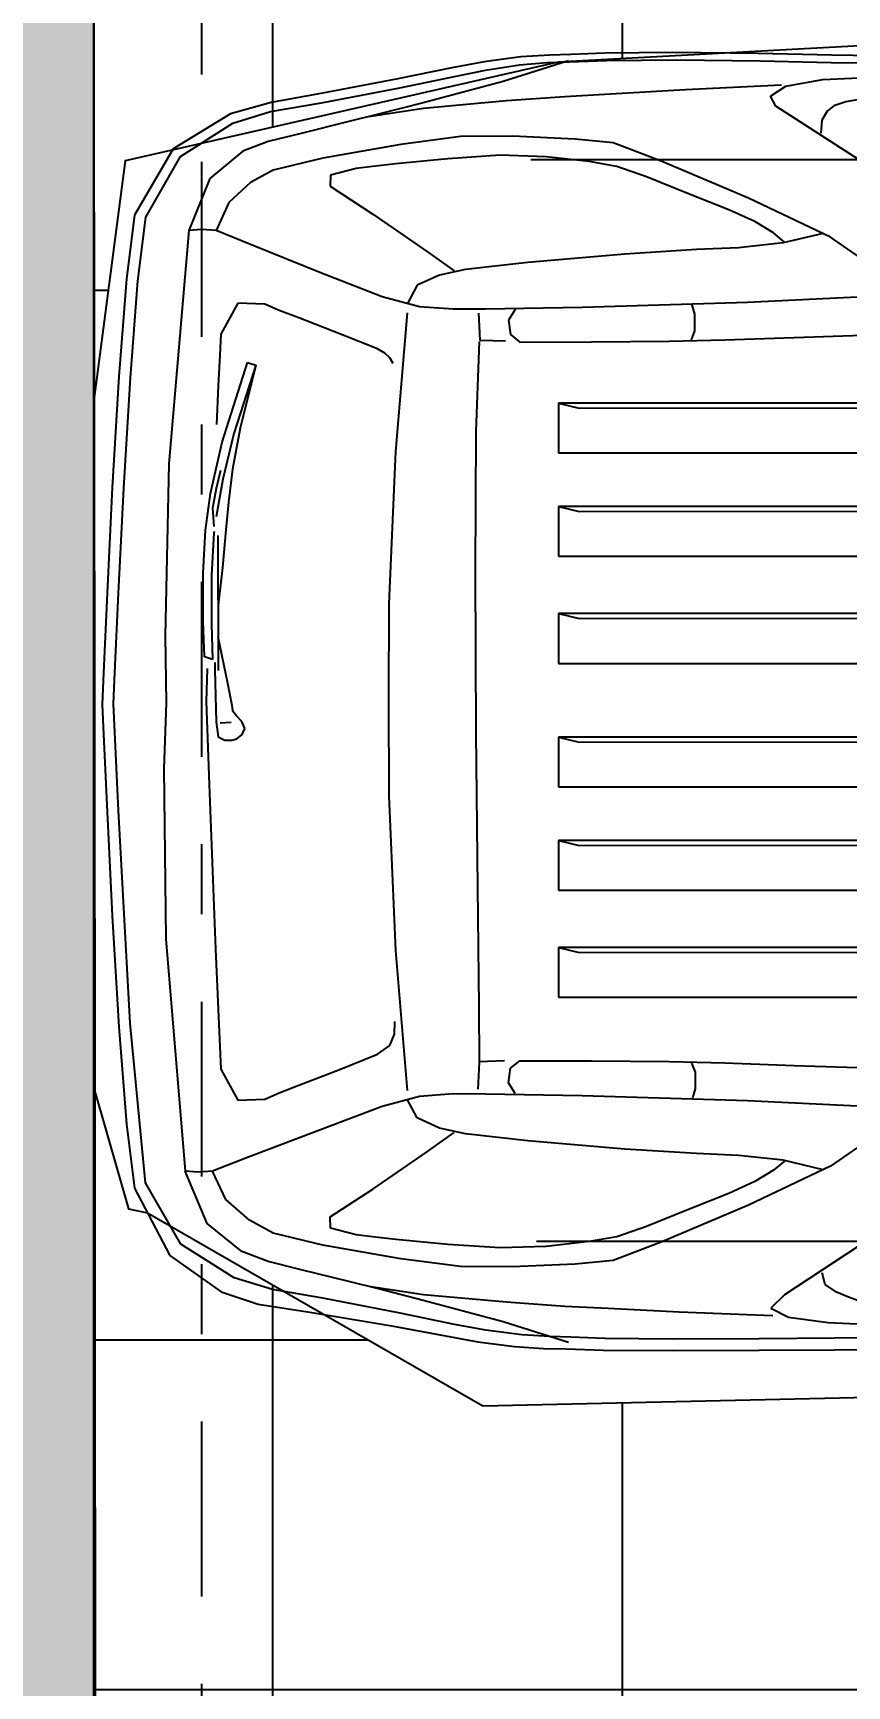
# Model space of a CAD drawing. Header units: millimetres. Extents: x 2718 to 3327, y 272 to 594.
# Drawn here: x 3061.443 to 3062.606, y 431.531 to 433.893 of the extents above; entities that cross this region are included whole.
import ezdxf

# ---------------------------------------------------------------- set-up
doc = ezdxf.new("R2010")
doc.units = ezdxf.units.MM
doc.header["$MEASUREMENT"] = 0
doc.linetypes.add('DASHDOT2', pattern=[0.5, 0.25, -0.125, 0, -0.125])
doc.layers.get('0').update_dxf_attribs({"linetype": 'CONTINUOUS'})
doc.layers.get('DEFPOINTS').update_dxf_attribs({"linetype": 'CONTINUOUS'})
doc.layers.add('COTA', color=7, linetype='CONTINUOUS')
doc.layers.add('E-Pen-C', color=4, linetype='CONTINUOUS', lineweight=15)
doc.layers.add('E-Pen-G', color=3, linetype='CONTINUOUS', lineweight=30)
doc.styles.add('F2', font='ARIALN.TTF')
doc.dimstyles.new('DIMENSION-1', dxfattribs={"dimtxt": 0.145, "dimasz": 0.07, "dimexe": 1, "dimexo": 0, "dimgap": 0.12, "dimtad": 1, "dimzin": 7, "dimdsep": 46, "dimtxsty": 'F2', "dimblk1": 'TRACO', "dimblk2": 'TRACO', "dimsah": 1, "dimcen": 1, "dimse1": 1, "dimse2": 1, "dimclrd": 4, "dimclre": 256, "dimclrt": 4, "dimadec": 8, "dimazin": 0, "dimtfac": 1, "dimtix": 1, "dimtmove": 2, "dimatfit": 3, "dimldrblk": 'TRACO', "dimfxl": 1, "dimtolj": 1, "dimtzin": 0, "dimarcsym": 0})

# ---------------------------------------------------------------- blocks, each defined once
blk = doc.blocks.new('Austin Mini dessus')
at = {"color": 8, "flags": 128}
for points in [[(3.0997, 3.8021), (3.2215, 3.8034)], [(3.2215, 3.8034), (3.3188, 3.8025)], [(2.9021, 3.7984), (2.9944, 3.7997)], [(2.9951, 3.7894), (2.9048, 3.7882)], [(2.9944, 3.7997), (3.0997, 3.8021)], [(3.0966, 3.7917), (2.9951, 3.7894)], [(3.2164, 3.793), (3.0966, 3.7917)], [(3.316, 3.7921), (3.2164, 3.793)], [(3.3693, 3.7904), (3.316, 3.7921)], [(3.3188, 3.8025), (3.3675, 3.8008)], [(3.3675, 3.8008), (3.3972, 3.7998)], [(3.4015, 3.7895), (3.3693, 3.7904)], [(3.3706, 3.7916), (3.4639, 3.7624)], [(3.3972, 3.7998), (3.439, 3.7972)], [(3.4406, 3.7862), (3.4015, 3.7895)], [(3.439, 3.7972), (3.4912, 3.7905)], [(3.4894, 3.7783), (3.4406, 3.7862)], [(3.4912, 3.7905), (3.5375, 3.7819)], [(3.5375, 3.7819), (3.6147, 3.7659)], [(3.0069, 3.7651), (2.8931, 3.7702)], [(3.0599, 3.7557), (3.0069, 3.7651)], [(3.0661, 3.7568), (3.2036, 3.7505)], [(3.4639, 3.7624), (3.5784, 3.7316)], [(3.5334, 3.7691), (3.4894, 3.7783)], [(3.6119, 3.753), (3.5334, 3.7691)], [(3.6147, 3.7659), (3.7245, 3.7448)], [(2.9441, 3.7386), (2.9744, 3.7329)], [(2.9744, 3.7329), (2.9916, 3.7274)], [(3.0819, 3.7412), (3.0599, 3.7557)], [(3.0743, 3.7267), (3.0819, 3.7412)], [(3.2036, 3.7505), (3.3106, 3.7441)], [(3.3106, 3.7441), (3.3759, 3.7402)], [(3.3759, 3.7402), (3.4593, 3.7344)], [(3.4593, 3.7344), (3.5777, 3.7235)], [(3.7239, 3.7317), (3.6119, 3.753)], [(3.7245, 3.7448), (3.7958, 3.7324)], [(3.7958, 3.7324), (3.8536, 3.716)], [(2.9469, 3.6452), (3.0743, 3.7267)], [(2.9916, 3.7274), (3.001, 3.7198)], [(3.001, 3.7198), (3.0087, 3.7071)], [(3.5777, 3.7235), (3.6563, 3.7118)], [(3.5784, 3.7316), (3.6421, 3.7153)], [(3.6421, 3.7153), (3.6846, 3.7048)], [(3.7964, 3.7192), (3.7239, 3.7317)], [(3.8504, 3.7028), (3.7964, 3.7192)], [(3.8536, 3.716), (3.9358, 3.6662)], [(3.0087, 3.7071), (3.01, 3.6884)], [(3.6846, 3.7048), (3.7528, 3.688)], [(3.7528, 3.688), (3.8, 3.6763)], [(3.9251, 3.6552), (3.8504, 3.7028)], [(3.2381, 3.6482), (3.3067, 3.6745)], [(3.3067, 3.6745), (3.361, 3.68)], [(3.361, 3.68), (3.4507, 3.6839)], [(3.4507, 3.6839), (3.525, 3.6834)], [(3.525, 3.6834), (3.6102, 3.6722)], [(3.6102, 3.6722), (3.7219, 3.6526)], [(3.8, 3.6763), (3.8361, 3.6624)], [(3.8361, 3.6624), (3.8831, 3.6237)], [(3.9358, 3.6662), (3.9909, 3.5714)], [(2.7871, 3.6502), (3.4246, 3.6502)], [(3.1134, 3.5955), (3.2381, 3.6482)], [(3.2592, 3.6259), (3.3014, 3.6408)], [(3.3014, 3.6408), (3.3411, 3.6477)], [(3.3411, 3.6477), (3.4025, 3.6546)], [(3.4025, 3.6546), (3.4682, 3.6568)], [(3.4682, 3.6568), (3.5432, 3.6518)], [(3.5432, 3.6518), (3.6174, 3.6446)], [(3.6174, 3.6446), (3.651, 3.6408)], [(3.651, 3.6408), (3.6741, 3.6378)], [(3.6741, 3.6378), (3.7107, 3.6285)], [(3.7219, 3.6526), (3.793, 3.6355)], [(3.9748, 3.5682), (3.9251, 3.6552)], [(3.1969, 3.6007), (3.2592, 3.6259)], [(3.7107, 3.6285), (3.7113, 3.6124)], [(3.793, 3.6355), (3.8251, 3.6178)], [(3.8251, 3.6178), (3.8563, 3.5892)], [(3.8831, 3.6237), (3.9133, 3.5491)], [(2.9962, 3.5397), (3.1134, 3.5955)], [(3.1417, 3.5787), (3.1969, 3.6007)], [(3.7113, 3.6124), (3.6503, 3.5725)], [(3.1044, 3.562), (3.1417, 3.5787)], [(3.6503, 3.5725), (3.5724, 3.5187)], [(3.8563, 3.5892), (3.8742, 3.5491)], [(3.9862, 3.4773), (3.9748, 3.5682)], [(3.9909, 3.5714), (4.0023, 3.48)], [(3.0068, 3.545), (3.0636, 3.5315)], [(3.0618, 3.5326), (3.0778, 3.5457)], [(3.0778, 3.5457), (3.1044, 3.562)], [(3.8253, 3.5293), (3.8742, 3.5491)], [(3.8742, 3.5491), (3.8804, 3.5498)], [(3.8804, 3.5498), (3.8953, 3.5506)], [(3.8953, 3.5506), (3.9133, 3.5491)], [(3.9133, 3.5491), (3.9421, 3.2156)], [(2.9326, 3.496), (2.9962, 3.5397)], [(3.0636, 3.5315), (3.1275, 3.5247)], [(3.1275, 3.5247), (3.1878, 3.5219)], [(3.1878, 3.5219), (3.29, 3.5153)], [(3.7236, 3.4885), (3.8253, 3.5293)], [(3.29, 3.5153), (3.4288, 3.5036)], [(3.4288, 3.5036), (3.5179, 3.4935)], [(3.5724, 3.5187), (3.5339, 3.4917)], [(3.5179, 3.4935), (3.5549, 3.4854)], [(3.5549, 3.4854), (3.5868, 3.4709)], [(3.6368, 3.4545), (3.7236, 3.4885)], [(3.9969, 3.3387), (3.9862, 3.4773)], [(4.0023, 3.48), (4.0132, 3.3405)], [(2.9092, 3.4563), (3.1149, 3.4465)], [(3.5836, 3.4404), (3.6368, 3.4545)], [(3.5868, 3.4709), (3.6013, 3.4438)], [(3.1149, 3.4465), (3.3513, 3.4394)], [(3.1945, 3.4428), (3.1904, 3.4299)], [(3.1904, 3.4299), (3.1906, 3.4059)], [(3.3513, 3.4394), (3.4895, 3.4367)], [(3.4471, 3.4365), (3.4563, 3.4213)], [(3.4895, 3.4367), (3.5356, 3.4366)], [(3.4982, 3.4219), (3.4986, 3.4312)], [(3.5356, 3.4366), (3.5836, 3.4404)], [(3.6013, 3.4314), (3.6181, 3.2335)], [(3.756, 3.4243), (3.7841, 3.435)], [(3.7841, 3.435), (3.8045, 3.444)], [(3.8045, 3.444), (3.8435, 3.4455)], [(3.8435, 3.4455), (3.8675, 3.4012)], [(3.0481, 3.3965), (2.8528, 3.4028)], [(3.1906, 3.4059), (3.1955, 3.3932)], [(3.4563, 3.4213), (3.4534, 3.4004)], [(3.4969, 3.3921), (3.4973, 3.4027)], [(3.4973, 3.4027), (3.4982, 3.4219)], [(3.6968, 3.4013), (3.756, 3.4243)], [(3.147, 3.3929), (3.0481, 3.3965)], [(3.2267, 3.3909), (3.147, 3.3929)], [(3.3378, 3.39), (3.2267, 3.3909)], [(3.4403, 3.3899), (3.3378, 3.39)], [(3.4534, 3.4004), (3.4403, 3.3899)], [(3.4605, 3.391), (3.4969, 3.3921)], [(3.4984, 3.3906), (3.5032, 3.2619)], [(3.6334, 3.3741), (3.6439, 3.38)], [(3.6439, 3.38), (3.6968, 3.4013)], [(3.8675, 3.4012), (3.8692, 3.3713)], [(3.6215, 3.3593), (3.6261, 3.3671)], [(3.6261, 3.3671), (3.6334, 3.3741)], [(3.8294, 3.3605), (3.8176, 3.3569)], [(3.8176, 3.3569), (3.8402, 3.2669)], [(3.8176, 3.3569), (3.8491, 3.259)], [(3.8656, 3.2467), (3.8294, 3.3605)], [(3.8692, 3.3713), (3.8712, 3.3271)], [(4.0064, 3.181), (3.9969, 3.3387)], [(4.0132, 3.3405), (4.0227, 3.1819)], [(3.8712, 3.3271), (3.8736, 3.2722)], [(1.521, 3.3024), (3.3849, 3.3024)], [(3.3552, 3.2953), (1.5269, 3.296)], [(3.3849, 3.3024), (3.3552, 3.2953)], [(3.3849, 3.3024), (3.3849, 3.2314)], [(3.5032, 3.2619), (3.5043, 3.0618)], [(3.8402, 3.2669), (3.8508, 3.2084)], [(3.8491, 3.259), (3.8648, 3.1939)], [(3.8822, 3.1732), (3.8656, 3.2467)], [(3.3849, 3.2314), (1.521, 3.2314)], [(3.6181, 3.2335), (3.6277, 3.0159)], [(3.9421, 3.2156), (3.9474, 2.9699)], [(3.8508, 3.2084), (3.8565, 3.1612)], [(3.8648, 3.1939), (3.8741, 3.1401)], [(3.868, 3.2065), (3.8741, 3.1805)], [(3.8741, 3.1805), (3.8782, 3.1603)], [(3.8893, 3.1208), (3.8822, 3.1732)], [(4.0139, 3.0308), (4.0064, 3.181)], [(4.0227, 3.1819), (4.0303, 3.0312)], [(1.521, 3.1548), (3.3849, 3.1548)], [(1.521, 3.1548), (3.3849, 3.1548)], [(3.3552, 3.1477), (1.5269, 3.1484)], [(3.3849, 3.1548), (3.3552, 3.1477)], [(3.3849, 3.1548), (3.3849, 3.0838)], [(3.8565, 3.1612), (3.8604, 3.1213)], [(3.8797, 3.1523), (3.8778, 3.1263)], [(3.8782, 3.1603), (3.8797, 3.1523)], [(3.8604, 3.1213), (3.8653, 3.0676)], [(3.8772, 3.1193), (3.8773, 3.1186)], [(3.8773, 3.1186), (3.8774, 3.1179)], [(3.8774, 3.1179), (3.8775, 3.1172)], [(3.8927, 3.0595), (3.8893, 3.1208)], [(3.8718, 3.1136), (3.8718, 3.0663)], [(3.8775, 3.1172), (3.8809, 3.056)], [(3.3849, 3.0838), (1.521, 3.0838)], [(3.5043, 3.0618), (3.503, 2.8311)], [(3.8653, 3.0676), (3.8715, 3.0137)], [(3.8718, 3.0663), (3.8715, 2.9763)], [(3.8809, 3.056), (3.8809, 2.9867)], [(3.8927, 2.9903), (3.8927, 3.0595)], [(4.019, 2.9175), (4.0139, 3.0308)], [(4.0303, 3.0312), (4.0353, 2.9173)], [(1.521, 3.0018), (3.3849, 3.0018)], [(1.521, 3.0017), (3.3849, 3.0017)], [(3.3849, 3.0017), (3.3552, 2.9947)], [(3.3849, 3.0018), (3.3849, 2.9307)], [(3.6277, 3.0159), (3.6279, 2.8795)], [(3.3552, 2.9947), (1.5269, 2.9954)], [(3.8715, 2.9763), (3.8713, 2.9207)], [(3.8809, 2.9867), (3.8793, 2.9363)], [(3.8911, 2.9399), (3.8927, 2.9903)], [(3.8717, 2.9689), (3.8581, 2.9022)], [(3.9474, 2.9699), (3.9456, 2.8742)], [(3.3849, 2.9307), (1.521, 2.9307)], [(3.8764, 2.9319), (3.8763, 2.9214)], [(3.8793, 2.9363), (3.8911, 2.9399)], [(3.8763, 2.9214), (3.8745, 2.8469)], [(3.8871, 2.9232), (3.8888, 2.876)], [(4.0208, 2.8728), (4.019, 2.9175)], [(4.0353, 2.9173), (4.0372, 2.8721)], [(3.8581, 2.9022), (3.8521, 2.8707)], [(3.6279, 2.8795), (3.6277, 2.7413)], [(3.8458, 2.8564), (3.8507, 2.8629)], [(3.8521, 2.8707), (3.8507, 2.8629)], [(3.8888, 2.876), (3.8844, 2.7575)], [(3.9456, 2.8742), (3.9489, 2.78)], [(4.0141, 2.7205), (4.0208, 2.8728)], [(4.0372, 2.8721), (4.0353, 2.829)], [(3.8333, 2.8378), (3.8378, 2.8476)], [(3.8369, 2.8289), (3.8333, 2.8378)], [(3.8378, 2.8476), (3.8458, 2.8564)], [(3.8688, 2.8456), (3.8527, 2.8468)], [(3.8745, 2.8469), (3.8712, 2.8257)], [(1.521, 2.8252), (3.3849, 2.8252)], [(1.521, 2.8252), (3.3849, 2.8252)], [(3.3552, 2.8181), (1.5269, 2.8188)], [(3.3849, 2.8252), (3.3552, 2.8181)], [(3.3849, 2.8252), (3.3849, 2.7542)], [(3.503, 2.8311), (3.5007, 2.6103)], [(3.8449, 2.8226), (3.8369, 2.8289)], [(3.8518, 2.8207), (3.8449, 2.8226)], [(3.8621, 2.821), (3.8518, 2.8207)], [(3.8712, 2.8257), (3.8621, 2.821)], [(4.0353, 2.829), (4.0303, 2.7187)], [(3.9489, 2.78), (3.9462, 2.5372)], [(3.3849, 2.7542), (1.521, 2.7542)], [(3.6277, 2.7413), (3.6181, 2.5203)], [(3.8844, 2.7575), (3.8754, 2.5224)], [(3.9974, 2.4164), (4.0141, 2.7205)], [(4.0303, 2.7187), (4.0227, 2.5701)], [(1.521, 2.6777), (3.3849, 2.6777)], [(1.521, 2.6776), (3.3849, 2.6776)], [(3.3552, 2.6705), (1.5269, 2.6712)], [(3.3849, 2.6776), (3.3552, 2.6705)], [(3.3849, 2.6777), (3.3849, 2.6066)], [(3.3849, 2.6066), (1.521, 2.6066)], [(3.5007, 2.6103), (3.4987, 2.4401)], [(4.0227, 2.5701), (4.0132, 2.4114)], [(3.9462, 2.5372), (3.9187, 2.2052)], [(1.521, 2.5246), (3.3849, 2.5246)], [(1.521, 2.5246), (3.3849, 2.5246)], [(3.3552, 2.5175), (1.5269, 2.5182)], [(3.3849, 2.5246), (3.3552, 2.5175)], [(3.3849, 2.5246), (3.3849, 2.4536)], [(3.6181, 2.5203), (3.6013, 2.3205)], [(3.8754, 2.5224), (3.8675, 2.3507)], [(3.3849, 2.4536), (1.521, 2.4536)], [(3.4987, 2.4401), (3.4984, 2.3614)], [(3.6192, 2.401), (3.619, 2.419)], [(3.9754, 2.1881), (3.9974, 2.4164)], [(4.0132, 2.4114), (4.0023, 2.272)], [(3.6261, 2.3848), (3.6192, 2.401)], [(3.3378, 2.3625), (3.2267, 2.3616)], [(3.4403, 2.3625), (3.3378, 2.3625)], [(3.4534, 2.352), (3.4403, 2.3625)], [(3.462, 2.3625), (3.4984, 2.3614)], [(3.6439, 2.372), (3.6261, 2.3848)], [(3.6968, 2.3507), (3.6439, 2.372)], [(3.0481, 2.356), (2.8528, 2.3496)], [(3.147, 2.3596), (3.0481, 2.356)], [(3.2267, 2.3616), (3.147, 2.3596)], [(3.189, 2.3226), (3.1892, 2.3465)], [(3.1892, 2.3465), (3.1942, 2.3592)], [(3.4563, 2.3312), (3.4534, 2.352)], [(3.4984, 2.3614), (3.4988, 2.3509)], [(3.4988, 2.3509), (3.4997, 2.3317)], [(3.756, 2.3277), (3.6968, 2.3507)], [(3.8675, 2.3507), (3.8435, 2.3065)], [(3.1931, 2.3097), (3.189, 2.3226)], [(3.3513, 2.3125), (3.4895, 2.3152)], [(3.4471, 2.3159), (3.4563, 2.3312)], [(3.4895, 2.3152), (3.5356, 2.3154)], [(3.4997, 2.3317), (3.5002, 2.3223)], [(3.5356, 2.3154), (3.5836, 2.3116)], [(3.7841, 2.317), (3.756, 2.3277)], [(3.8045, 2.308), (3.7841, 2.317)], [(2.9092, 2.2957), (3.1149, 2.3055)], [(3.1149, 2.3055), (3.3513, 2.3125)], [(3.5836, 2.3116), (3.6368, 2.2975)], [(3.5868, 2.2811), (3.6013, 2.3081)], [(3.6368, 2.2975), (3.725, 2.2641)], [(3.8435, 2.3065), (3.8045, 2.308)], [(3.5549, 2.2666), (3.5868, 2.2811)], [(4.0023, 2.272), (3.9909, 2.1805)], [(2.9326, 2.256), (2.9962, 2.2123)], [(3.29, 2.2366), (3.4288, 2.2483)], [(3.4288, 2.2483), (3.5179, 2.2584)], [(3.5179, 2.2584), (3.5549, 2.2666)], [(3.5724, 2.2333), (3.5339, 2.2602)], [(3.725, 2.2641), (3.8293, 2.2244)], [(3.0068, 2.207), (3.0636, 2.2205)], [(3.0636, 2.2205), (3.1275, 2.2272)], [(3.1275, 2.2272), (3.1878, 2.23)], [(3.1878, 2.23), (3.29, 2.2366)], [(3.6503, 2.1795), (3.5724, 2.2333)], [(3.8293, 2.2244), (3.8797, 2.2052)], [(2.9962, 2.2123), (3.1134, 2.1564)], [(3.0618, 2.2194), (3.0778, 2.2063)], [(3.0778, 2.2063), (3.1044, 2.19)], [(3.8604, 2.1645), (3.8797, 2.2052)], [(3.8797, 2.2052), (3.8859, 2.2044)], [(3.8859, 2.2044), (3.9007, 2.2036)], [(3.8872, 2.13), (3.9187, 2.2052)], [(3.9007, 2.2036), (3.9187, 2.2052)], [(3.1044, 2.19), (3.1417, 2.1733)], [(3.1417, 2.1733), (3.1969, 2.1512)], [(3.7113, 2.1396), (3.6503, 2.1795)], [(3.9249, 2.1008), (3.9754, 2.1881)], [(3.9909, 2.1805), (3.9406, 2.0845)], [(3.1134, 2.1564), (3.2381, 2.1037)], [(3.1969, 2.1512), (3.2592, 2.1261)], [(3.8265, 2.1348), (3.8604, 2.1645)], [(3.2592, 2.1261), (3.3014, 2.1112)], [(3.7107, 2.1235), (3.7113, 2.1396)], [(3.793, 2.1165), (3.8265, 2.1348)], [(3.8375, 2.0902), (3.8872, 2.13)], [(2.7825, 2.1047), (3.4166, 2.1047)], [(2.9394, 2.1086), (3.062, 2.0282)], [(3.2381, 2.1037), (3.3067, 2.0774)], [(3.3014, 2.1112), (3.3411, 2.1043)], [(3.3411, 2.1043), (3.4025, 2.0974)], [(3.5432, 2.1001), (3.6174, 2.1074)], [(3.6174, 2.1074), (3.651, 2.1112)], [(3.651, 2.1112), (3.6741, 2.1142)], [(3.6741, 2.1142), (3.7107, 2.1235)], [(3.7219, 2.0993), (3.793, 2.1165)], [(3.4025, 2.0974), (3.4682, 2.0952)], [(3.4682, 2.0952), (3.5432, 2.1001)], [(3.525, 2.0686), (3.6102, 2.0798)], [(3.6102, 2.0798), (3.7219, 2.0993)], [(3.8, 2.0757), (3.8375, 2.0902)], [(3.8485, 2.0526), (3.9249, 2.1008)], [(3.9406, 2.0845), (3.8672, 2.0324)], [(3.0039, 2.0429), (3.008, 2.0596)], [(3.3067, 2.0774), (3.361, 2.072)], [(3.361, 2.072), (3.4507, 2.0681)], [(3.4507, 2.0681), (3.525, 2.0686)], [(3.6846, 2.0471), (3.7528, 2.064)], [(3.7528, 2.064), (3.8, 2.0757)], [(2.9729, 2.0257), (2.9874, 2.0323)], [(2.9874, 2.0323), (3.0039, 2.0429)], [(3.5777, 2.0285), (3.6563, 2.0402)], [(3.5784, 2.0204), (3.6421, 2.0366)], [(3.6421, 2.0366), (3.6846, 2.0471)], [(3.722, 2.0234), (3.7937, 2.0359)], [(3.7937, 2.0359), (3.8485, 2.0526)], [(3.8672, 2.0324), (3.8141, 2.0148)], [(2.9574, 2.0204), (2.9729, 2.0257)], [(3.0814, 2.0091), (3.0563, 1.9962)], [(3.062, 2.0282), (3.0814, 2.0091)], [(3.2127, 2.0036), (3.3138, 2.0086)], [(3.3138, 2.0086), (3.3759, 2.0118)], [(3.3759, 2.0118), (3.4593, 2.0176)], [(3.4593, 2.0176), (3.5777, 2.0285)], [(3.4639, 1.9896), (3.5784, 2.0204)], [(3.6114, 2.0021), (3.722, 2.0234)], [(3.8141, 2.0148), (3.7404, 2.0035)], [(2.9993, 1.9886), (2.8855, 1.9835)], [(3.0563, 1.9962), (2.9993, 1.9886)], [(3.0784, 1.9981), (3.2127, 2.0036)], [(3.3706, 1.9603), (3.4639, 1.9896)], [(3.4886, 1.9776), (3.5337, 1.986)], [(3.5337, 1.986), (3.6114, 2.0021)], [(3.6262, 1.9845), (3.5466, 1.9696)], [(3.7404, 2.0035), (3.6262, 1.9845)], [(2.8968, 1.9668), (2.9905, 1.9663)], [(2.9905, 1.9663), (3.0983, 1.9654)], [(3.0983, 1.9654), (3.2215, 1.965)], [(3.2215, 1.965), (3.3188, 1.9659)], [(3.3188, 1.9659), (3.3675, 1.9676)], [(3.3675, 1.9676), (3.3972, 1.9685)], [(3.3972, 1.9685), (3.4375, 1.9711)], [(3.4375, 1.9711), (3.4886, 1.9776)], [(3.5003, 1.961), (3.448, 1.9543)], [(3.5466, 1.9696), (3.5003, 1.961)], [(2.9905, 1.9499), (2.8968, 1.9503)], [(3.0983, 1.949), (2.9905, 1.9499)], [(3.2215, 1.9486), (3.0983, 1.949)], [(3.3211, 1.9494), (3.2215, 1.9486)], [(3.3742, 1.9509), (3.3211, 1.9494)], [(3.4063, 1.9517), (3.3742, 1.9509)], [(3.448, 1.9543), (3.4063, 1.9517)]]:
    blk.add_lwpolyline(points, dxfattribs=at)
blk = doc.blocks.new('TRACO')
at = {"layer": 'E-Pen-C'}
for p, q in [((0, 1), (0, -1)), ((-1, 0), (1, 0))]:
    blk.add_line(p, q, dxfattribs=at)
at = {"layer": 'E-Pen-G'}
blk.add_line((-0.424, -0.424), (0.424, 0.424), dxfattribs=at)
blk = doc.blocks.new('*D514')
at = {"layer": 'COTA', "color": 4, "linetype": 'Continuous', "lineweight": -2, "transparency": 16777216}
blk.add_line((3061.356, 434.3889), (3061.356, 428.7789), dxfattribs=at)
at = {"layer": 'DEFPOINTS', "color": 0, "linetype": 'Continuous', "transparency": 16777216}
for p in [(3061.5298, 434.4589, -1.8296), (3061.356, 428.7089), (3061.5339, 428.7089)]:
    blk.add_point(p, dxfattribs=at)
at = {"layer": 'COTA', "color": 4, "linetype": 'Continuous', "lineweight": -2, "transparency": 16777216, "xscale": 0.07, "yscale": 0.07, "zscale": 0.07}
for p, rotation in [((3061.356, 434.4589), 90), ((3061.356, 428.7089), 270)]:
    blk.add_blockref('TRACO', p, dxfattribs=dict(at, rotation=rotation))
at = {"layer": 'COTA', "color": 4, "linetype": 'Continuous', "transparency": 16777216, "insert": (3061.1623, 431.5839), "char_height": 0.145, "attachment_point": 5, "rotation": 90, "style": 'F2'}
blk.add_mtext('\\A1;5.75', dxfattribs=at)

msp = doc.modelspace()

# ---------------------------------------------------------------- hatches: boundary and pattern name
h = msp.add_hatch()
h.set_pattern_fill('ANSI37,_O', color=8, scale=4, angle=45)
h.set_pattern_definition([(90, (1504.2853, 394.5255), (-0.5, 1e-16), []), (180, (1504.2853, 394.5255), (-1e-16, -0.5), [])])
h.paths.add_polyline_path([(3061.5298, 434.4589), (3066.5299, 434.4589), (3066.5299, 428.5089), (3064.9878, 428.5089), (3063.8832, 427.4043), (3063.8832, 426.4055), (3063.0298, 426.4055), (3063.0298, 428.7089), (3061.5339, 428.7078)])
h.paths.add_polyline_path([(3061.5501, 431.1127), (3061.8026, 431.2822), (3063.5065, 431.3014), (3065.0112, 431.305), (3065.9321, 431.2742), (3066.0731, 431.1554), (3066.1041, 430.7504), (3066.1218, 430.0624), (3066.0601, 429.5606), (3065.9499, 429.4153), (3064.412, 429.3669), (3062.0583, 429.4161), (3061.6212, 429.4749), (3061.4562, 429.878)])
h.paths.add_polyline_path([(3066.1041, 430.807), (3066.5044, 430.807), (3066.5044, 430.6123), (3066.1041, 430.6123)], flags=16)
h.paths.add_polyline_path([(3062.8122, 431.7543), (3064.6884, 431.7543), (3064.6884, 431.9806), (3062.8122, 431.9806)], flags=24)
h.paths.add_polyline_path([(3063.4092, 431.5436), (3064.0914, 431.5436), (3064.0914, 431.7408), (3063.4092, 431.7408)], flags=24)
h.paths.add_polyline_path([(3063.561, 431.3801), (3063.561, 431.4175), (3063.5467, 431.4146), (3063.5346, 431.4065)], flags=24)
h.paths.add_polyline_path([(3063.561, 431.3801), (3063.5346, 431.4065), (3063.5265, 431.3944), (3063.5236, 431.3801)], flags=24)
h.paths.add_polyline_path([(3063.561, 431.3801), (3063.5983, 431.3801), (3063.5954, 431.3658), (3063.5874, 431.3537)], flags=24)
h.paths.add_polyline_path([(3063.561, 431.3801), (3063.5874, 431.3537), (3063.5752, 431.3456), (3063.561, 431.3428)], flags=24)
edge = h.paths.add_edge_path(flags=16)
edge.add_line((3063.561, 431.3055), (3063.561, 431.4548))
edge = h.paths.add_edge_path(flags=16)
edge.add_arc((3063.561, 431.3801), 0.0373, 0, 360)
edge = h.paths.add_edge_path(flags=16)
edge.add_line((3063.4863, 431.3801), (3063.8374, 431.3801))
h.paths.add_polyline_path([(3063.5906, 431.3712), (3063.9118, 431.3712), (3063.9118, 431.5515), (3063.5906, 431.5515)], flags=24)
h.paths.add_polyline_path([(3061.6066, 432.2071), (3062.086, 431.9312), (3064.4638, 431.9849), (3065.6649, 432.0129), (3066.021, 432.1159), (3066.1432, 432.8047), (3066.1315, 433.2777), (3066.0285, 433.6017), (3065.9135, 433.775), (3065.1261, 433.8581), (3062.8539, 433.8872), (3062.1937, 433.8517), (3061.5747, 433.7104), (3061.5306, 433.3725), (3061.5313, 432.3807), (3061.5793, 432.2129)], flags=16)
h.paths.add_polyline_path([(3062.5298, 434.1589), (3063.0298, 434.1589), (3063.0298, 434.4589), (3062.5298, 434.4589)])
h.paths.add_polyline_path([(3062.5298, 428.7089), (3063.0298, 428.7089), (3063.0298, 429.0089), (3062.5298, 429.0089)], flags=16)
h.paths.add_polyline_path([(3063.9516, 427.9963), (3064.2641, 427.8668), (3064.3796, 428.1457), (3064.0671, 428.2752)], flags=24)
h.paths.add_polyline_path([(3063.4163, 426.7022), (3063.4163, 427.098), (3063.1145, 427.098), (3063.1145, 426.7022)], flags=24)
h.paths.add_polyline_path([(3063.4163, 427.7539), (3063.4163, 428.1497), (3063.1145, 428.1497), (3063.1145, 427.7539)], flags=24)
h.paths.add_polyline_path([(3063.4163, 428.4536), (3063.4163, 428.7571), (3063.1145, 428.7571), (3063.1145, 428.4536)], flags=24)
h.paths.add_polyline_path([(3063.4163, 428.7036), (3063.4163, 429.0071), (3063.1145, 429.0071), (3063.1145, 428.7036)], flags=24)
h.paths.add_polyline_path([(3063.4163, 434.1536), (3063.4163, 434.4571), (3063.1145, 434.4571), (3063.1145, 434.1536)], flags=24)
h.paths.add_polyline_path([(3063.4163, 431.3861), (3063.4163, 431.782), (3063.1145, 431.782), (3063.1145, 431.3861)], flags=24)
at = {"layer": 'COTA', "linetype": 'Continuous'}
h = msp.add_hatch(dxfattribs=at)
h.set_pattern_fill('PATIO3', color=8, scale=0.6, style=0, pattern_type=2)
h.set_pattern_definition([(243.4349, (1504.40528, 395.1255), (0.600000786, 0.599999495), [0.201246, -1.1403948]), (153.4349, (1504.52528, 395.0655), (0.599999495, -0.600000786), [0.1341642, -1.2074766]), (153.4349, (1504.67528, 395.0655), (0.599999495, -0.600000786), [0.1341642, -1.2074766]), (243.4349, (1504.55528, 395.1255), (0.600000786, 0.599999495), [0.0670818, -1.274559]), (153.4349, (1504.82528, 395.0655), (0.599999495, -0.600000786), [0.1341642, -1.2074766]), (243.4349, (1504.70528, 395.1255), (0.600000786, 0.599999495), [0.1341642, -1.2074766]), (158.1986, (1504.88528, 395.1135), (-1.800000164, 0.599999946), [0.0323112, -3.1987878]), (243.4349, (1504.85528, 395.1255), (0.600000786, 0.599999495), [0.0670818, -1.274559]), (154.9831, (1504.885276, 394.963495), (-7.7999997481, 3.60000110015), [0.0993174, -9.8324496]), (63.4349, (1504.70528, 394.8255), (-0.600000786, -0.599999495), [0.201246, -1.1403948]), (153.4349, (1504.76528, 394.9455), (0.599999495, -0.600000786), [0.1341642, -1.2074766]), (63.4349, (1504.55528, 394.8255), (-0.600000786, -0.599999495), [0.0670818, -1.274559]), (153.4349, (1504.61528, 394.9455), (0.599999495, -0.600000786), [0.1341642, -1.2074766]), (153.4349, (1504.46528, 394.9455), (0.599999495, -0.600000786), [0.1341642, -1.2074766]), (63.4349, (1504.40528, 394.8255), (-0.600000786, -0.599999495), [0.201246, -1.1403948]), (63.4349, (1504.79528, 394.7055), (-0.600000786, -0.599999495), [0.201246, -1.1403948]), (153.4349, (1504.85528, 394.8255), (0.599999495, -0.600000786), [0.1341642, -1.2074766]), (153.4349, (1504.70528, 394.8255), (0.599999495, -0.600000786), [0.1341642, -1.2074766]), (63.4349, (1504.49528, 394.7055), (-0.600000786, -0.599999495), [0.1341642, -1.2074766]), (153.4349, (1504.55528, 394.8255), (0.599999495, -0.600000786), [0.1341642, -1.2074766]), (153.4349, (1504.40528, 394.8255), (0.599999495, -0.600000786), [0.1341642, -1.2074766]), (63.4349, (1504.28528, 394.5855), (-0.600000786, -0.599999495), [0.201246, -1.1403948]), (153.4349, (1504.88528, 394.7355), (0.599999495, -0.600000786), [0.0670818, -1.274559]), (153.4349, (1504.79528, 394.7055), (0.599999495, -0.600000786), [0.1341642, -1.2074766]), (153.4349, (1504.64528, 394.7055), (0.599999495, -0.600000786), [0.1341642, -1.2074766]), (153.4349, (1504.49528, 394.7055), (0.599999495, -0.600000786), [0.1341642, -1.2074766]), (153.4349, (1504.34528, 394.7055), (0.599999495, -0.600000786), [0.0670818, -1.274559]), (153.4349, (1504.88528, 394.5855), (0.599999495, -0.600000786), [0.1341642, -1.2074766]), (63.4349, (1504.70528, 394.5255), (-0.600000786, -0.599999495), [0.1341642, -1.2074766]), (153.4349, (1504.73528, 394.5855), (0.599999495, -0.600000786), [0.1341642, -1.2074766]), (243.4349, (1504.46528, 394.6455), (0.600000786, 0.599999495), [0.1341642, -1.2074766]), (153.4349, (1504.58528, 394.5855), (0.599999495, -0.600000786), [0.1341642, -1.2074766]), (153.4349, (1504.43528, 394.5855), (0.599999495, -0.600000786), [0.1341642, -1.2074766]), (154.9831, (1504.375276, 395.065495), (-7.7999997481, 3.60000110015), [0.0993174, -9.8324496]), (158.1986, (1504.31528, 394.9455), (-1.800000164, 0.599999946), [0.0323112, -3.1987878]), (243.4349, (1504.67528, 394.7655), (0.600000786, 0.599999495), [0.201246, -1.1403948]), (63.4349, (1504.61528, 394.9455), (-0.600000786, -0.599999495), [0.0670818, -1.274559])])
h.paths.add_polyline_path([(3060.3799, 428.7089), (3061.5339, 428.7078), (3061.5299, 428.7089), (3061.5298, 434.4582), (3075.7299, 434.4582), (3075.7299, 435.6089), (3075.7299, 439.3089), (3072.0942, 439.3089), (3072.0576, 438.9089), (3071.9542, 438.5457), (3071.7507, 438.2372), (3071.4173, 437.9047), (3071.0602, 437.6986), (3070.6879, 437.5886), (3070.4601, 437.5666), (3060.3799, 437.5666)])
h.paths.add_polyline_path([(3069.444, 435.4723), (3069.9233, 435.1964), (3072.3012, 435.2501), (3073.5022, 435.278), (3073.8584, 435.3811), (3073.9805, 436.0698), (3073.9689, 436.5428), (3073.8659, 436.8669), (3073.7508, 437.0402), (3072.9635, 437.1232), (3070.6913, 437.1523), (3070.0311, 437.1169), (3069.4121, 436.9755), (3069.368, 436.6376), (3069.3687, 435.6459), (3069.4167, 435.4781)], flags=16)
h.paths.add_polyline_path([(3067.0837, 435.7925), (3067.0837, 435.8298), (3067.0694, 435.827), (3067.0573, 435.8189)], flags=24)
h.paths.add_polyline_path([(3067.0837, 435.7925), (3067.0573, 435.8189), (3067.0492, 435.8068), (3067.0464, 435.7925)], flags=24)
h.paths.add_polyline_path([(3067.0837, 435.7925), (3067.121, 435.7925), (3067.1182, 435.7782), (3067.1101, 435.7661)], flags=24)
h.paths.add_polyline_path([(3067.0837, 435.7925), (3067.1101, 435.7661), (3067.098, 435.758), (3067.0837, 435.7551)], flags=24)
edge = h.paths.add_edge_path(flags=16)
edge.add_line((3067.0837, 435.7178), (3067.0837, 435.8671))
edge = h.paths.add_edge_path(flags=16)
edge.add_arc((3067.0837, 435.7925), 0.0373, 0, 360)
edge = h.paths.add_edge_path(flags=16)
edge.add_line((3067.0091, 435.7925), (3067.3602, 435.7925))
h.paths.add_polyline_path([(3067.1134, 435.7836), (3067.4346, 435.7836), (3067.4346, 435.9639), (3067.1134, 435.9639)], flags=24)
h.paths.add_polyline_path([(3066.7386, 436.1666), (3067.8076, 436.1666), (3067.8076, 436.3929), (3066.7386, 436.3929)], flags=24)
h.paths.add_polyline_path([(3066.932, 435.956), (3067.6141, 435.956), (3067.6141, 436.1531), (3066.932, 436.1531)], flags=24)
h.paths.add_polyline_path([(3061.403, 435.4723), (3061.8823, 435.1964), (3064.2602, 435.2501), (3065.4612, 435.278), (3065.8174, 435.3811), (3065.9395, 436.0699), (3065.9278, 436.5429), (3065.8248, 436.8669), (3065.7098, 437.0402), (3064.9225, 437.1233), (3062.6503, 437.1524), (3061.99, 437.1169), (3061.371, 436.9756), (3061.3269, 436.6377), (3061.3276, 435.6459), (3061.3757, 435.4781)], flags=16)
h.paths.add_polyline_path([(3060.612, 435.953), (3061.0123, 435.953), (3061.0123, 435.7583), (3060.612, 435.7583)], flags=16)
h.paths.add_polyline_path([(3060.415, 433.9372), (3060.415, 436.9372), (3060.385, 436.9372), (3060.385, 433.9372)], flags=16)
h.paths.add_polyline_path([(3060.415, 429.4335), (3060.415, 432.9372), (3060.385, 432.9372), (3060.385, 429.4335)], flags=16)
h.paths.add_polyline_path([(3060.612, 431.7891), (3061.0123, 431.7891), (3061.0123, 431.5945), (3060.612, 431.5945)], flags=16)
h.paths.add_polyline_path([(3066.8309, 435.3574), (3067.91, 435.3574), (3067.91, 435.5618), (3066.8309, 435.5618)], flags=24)
h.paths.add_polyline_path([(3066.7066, 435.5252), (3068.1598, 435.5252), (3068.1598, 435.6884), (3066.7066, 435.6884)], flags=24)
h.paths.add_polyline_path([(3067.9844, 434.816), (3068.3803, 434.816), (3068.3803, 435.1178), (3067.9844, 435.1178)], flags=24)
h.paths.add_polyline_path([(3068.6472, 435.8172), (3068.6472, 436.213), (3068.3453, 436.213), (3068.3453, 435.8172)], flags=24)
h.paths.add_polyline_path([(3064.5827, 434.816), (3064.9786, 434.816), (3064.9786, 435.1178), (3064.5827, 435.1178)], flags=24)
h.paths.add_polyline_path([(3066.4746, 434.816), (3066.7781, 434.816), (3066.7781, 435.1178), (3066.4746, 435.1178)], flags=24)
h.paths.add_polyline_path([(3069.5759, 434.816), (3069.8794, 434.816), (3069.8794, 435.1178), (3069.5759, 435.1178)], flags=24)
h.paths.add_polyline_path([(3071.0589, 434.816), (3071.4547, 434.816), (3071.4547, 435.1178), (3071.0589, 435.1178)], flags=24)
h.paths.add_polyline_path([(3072.6249, 434.816), (3072.9283, 434.816), (3072.9283, 435.1178), (3072.6249, 435.1178)], flags=24)
h.paths.add_polyline_path([(3074.1082, 434.816), (3074.5041, 434.816), (3074.5041, 435.1178), (3074.1082, 435.1178)], flags=24)
h.paths.add_polyline_path([(3075.1517, 434.8306), (3075.1517, 435.2264), (3074.8498, 435.2264), (3074.8498, 434.8306)], flags=24)
h.paths.add_polyline_path([(3060.5771, 434.816), (3060.973, 434.816), (3060.973, 435.1178), (3060.5771, 435.1178)], flags=24)
h.paths.add_polyline_path([(3061.8271, 434.816), (3062.2229, 434.816), (3062.2229, 435.1178), (3061.8271, 435.1178)], flags=24)
h.paths.add_polyline_path([(3062.6245, 434.816), (3062.928, 434.816), (3062.928, 435.1178), (3062.6245, 435.1178)], flags=24)
h.paths.add_polyline_path([(3075.4046, 438.5923), (3075.7868, 438.5923), (3075.7868, 438.8837), (3075.4046, 438.8837)], flags=9)
h.paths.add_polyline_path([(3074.2776, 438.5923), (3074.5705, 438.5923), (3074.5705, 438.8837), (3074.2776, 438.8837)], flags=24)
h.paths.add_polyline_path([(3073.1398, 438.5923), (3073.5219, 438.5923), (3073.5219, 438.8837), (3073.1398, 438.8837)], flags=24)
h.paths.add_polyline_path([(3072.0942, 438.5923), (3072.3872, 438.5923), (3072.3872, 438.8837), (3072.0942, 438.8837)], flags=24)
h.paths.add_polyline_path([(3074.4748, 438.8938), (3076.2538, 438.8938), (3076.2538, 439.166), (3074.4748, 439.166)], flags=9)
h.paths.add_polyline_path([(3061.3124, 431.3861), (3061.3124, 431.782), (3061.0106, 431.782), (3061.0106, 431.3861)], flags=24)

# ---------------------------------------------------------------- linework, layer by layer
at = {"color": 8}
msp.add_lwpolyline([(3061.5298, 434.4589), (3066.5299, 434.4589), (3066.5299, 428.5089), (3064.9878, 428.5089), (3063.8832, 427.4043), (3063.8832, 426.4055), (3063.0298, 426.4055), (3063.0298, 428.7089), (3061.5339, 428.7078), (3061.5298, 434.4589)], dxfattribs=at)
at = {"color": 8, "elevation": 2.6262}
msp.add_lwpolyline([(3061.6066, 432.2071), (3062.086, 431.9312), (3064.4638, 431.9849), (3065.6649, 432.0129), (3066.021, 432.1159), (3066.1432, 432.8047), (3066.1315, 433.2777), (3066.0285, 433.6017), (3065.9135, 433.775), (3065.1261, 433.8581), (3062.8539, 433.8872), (3062.1937, 433.8517), (3061.5747, 433.7104), (3061.5306, 433.3725), (3061.5313, 432.3807), (3061.5793, 432.2129), (3061.6066, 432.2071)], dxfattribs=at)
at = {"layer": 'COTA', "color": 7, "linetype": 'DASHDOT2'}
msp.add_line((3061.6839, 434.3089, 1.8296), (3061.6839, 426.5555, 1.8296), dxfattribs=at)
at = {"layer": 'COTA', "color": 8, "linetype": 'Continuous'}
msp.add_line((3061.5301, 434.0482), (3061.5339, 428.7089, 1.8296), dxfattribs=at)
msp.add_lwpolyline([(3060.3799, 428.7089), (3061.5339, 428.7078), (3061.5299, 428.7089), (3061.5298, 434.4582), (3075.7299, 434.4582), (3075.7299, 435.6089), (3075.7299, 439.3089), (3072.0942, 439.3089), (3072.0576, 438.9089), (3071.9542, 438.5457), (3071.7507, 438.2372), (3071.4173, 437.9047), (3071.0602, 437.6986), (3070.6879, 437.5886), (3070.4601, 437.5666), (3060.3799, 437.5666), (3060.3799, 428.7089)], dxfattribs=at)

# ---------------------------------------------------------------- block references
at = {"color": 8, "xscale": -1}
msp.add_blockref('Austin Mini dessus', (3065.5791, 430.0617, 2.6262), dxfattribs=at)

# ---------------------------------------------------------------- dimensions: what is measured, and where the dimension line sits
at = {"layer": 'COTA', "color": 7, "linetype": 'Continuous'}
dim = msp.add_linear_dim(base=(3061.356, 428.7089, 1.8296), p1=(3061.5298, 434.4589), p2=(3061.5339, 428.7089, 1.8296), angle=90, dimstyle='DIMENSION-1', override={"dimadec": 0, "dimfxl": 0.06}, dxfattribs=at)
dim.commit()
dim.dimension.update_dxf_attribs({"geometry": '*D514', "text_midpoint": (3061.1623, 431.5839, 1.8296)})

doc.saveas('drawing.dxf')
